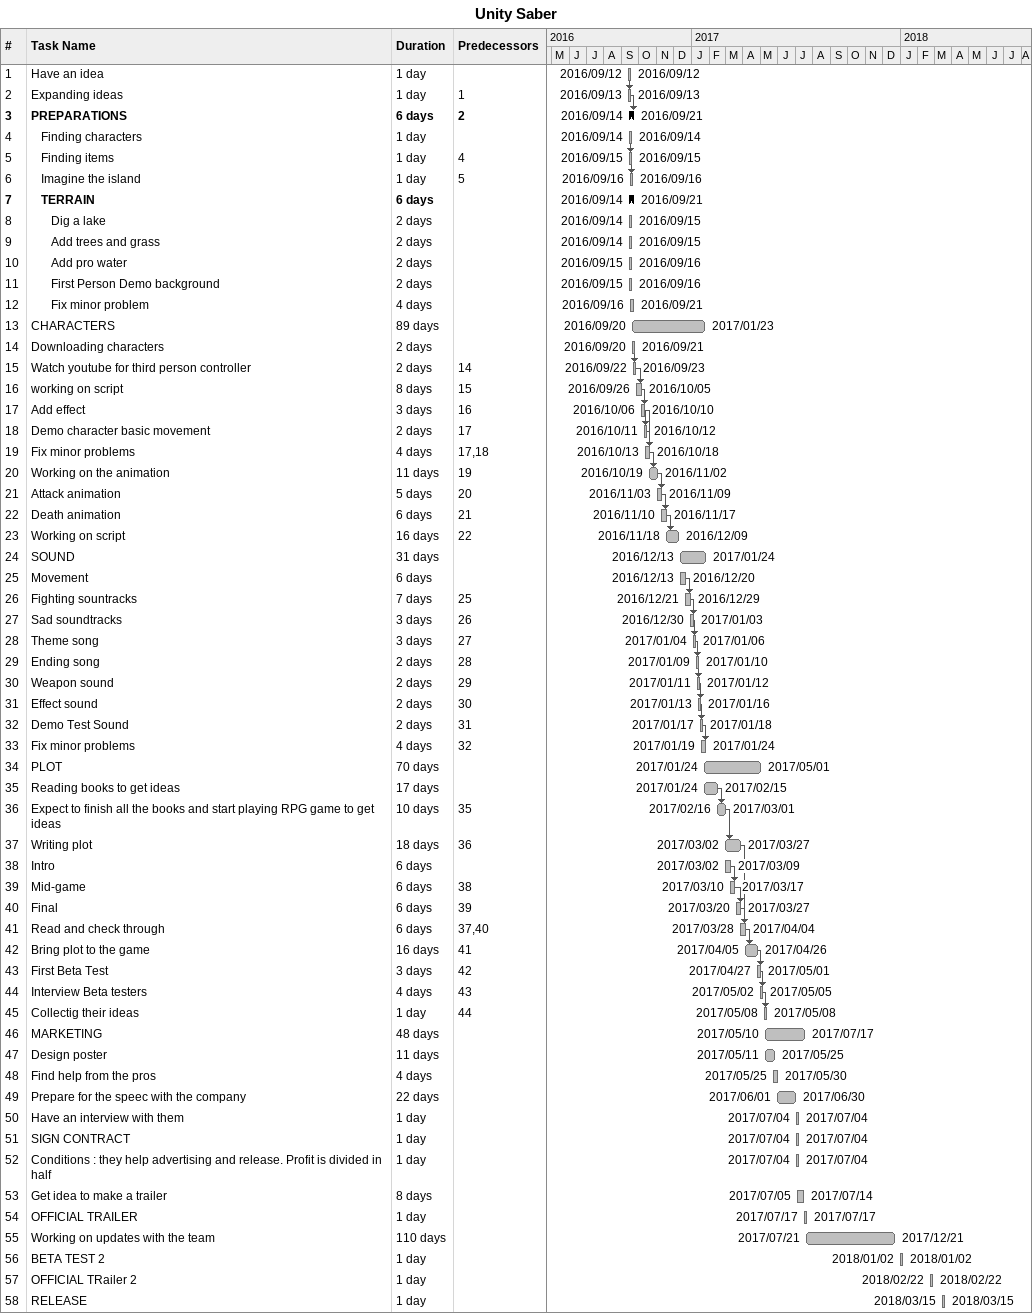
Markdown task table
Unity Saber

| ID | Level | Task | Duration | Start | Finish | Predecessors |
|---|---|---|---|---|---|---|
| 1 | 1 | Have an idea | 1d | 2016-09-12 | 2016-09-12 |  |
| 2 | 1 | Expanding ideas | 1d | 2016-09-13 | 2016-09-13 | 1 |
| 3 | 1 | **PREPARATIONS** | 6d | 2016-09-14 | 2016-09-21 | 2 |
| 4 | 2 | Finding characters | 1d | 2016-09-14 | 2016-09-14 |  |
| 5 | 2 | Finding items | 1d | 2016-09-15 | 2016-09-15 | 4 |
| 6 | 2 | Imagine the island | 1d | 2016-09-16 | 2016-09-16 | 5 |
| 7 | 2 | **TERRAIN** | 6d | 2016-09-14 | 2016-09-21 |  |
| 8 | 3 | Dig a lake | 2d | 2016-09-14 | 2016-09-15 |  |
| 9 | 3 | Add trees and grass | 2d | 2016-09-14 | 2016-09-15 |  |
| 10 | 3 | Add pro water | 2d | 2016-09-15 | 2016-09-16 |  |
| 11 | 3 | First Person Demo background | 2d | 2016-09-15 | 2016-09-16 |  |
| 12 | 3 | Fix minor problem | 4d | 2016-09-16 | 2016-09-21 |  |
| 13 | 1 | CHARACTERS | 89d | 2016-09-20 | 2017-01-23 |  |
| 14 | 1 | Downloading characters | 2d | 2016-09-20 | 2016-09-21 |  |
| 15 | 1 | Watch youtube for third person controller | 2d | 2016-09-22 | 2016-09-23 | 14 |
| 16 | 1 | working on script | 8d | 2016-09-26 | 2016-10-05 | 15 |
| 17 | 1 | Add effect | 3d | 2016-10-06 | 2016-10-10 | 16 |
| 18 | 1 | Demo character basic movement | 2d | 2016-10-11 | 2016-10-12 | 17 |
| 19 | 1 | Fix minor problems | 4d | 2016-10-13 | 2016-10-18 | 17, 18 |
| 20 | 1 | Working on the animation | 11d | 2016-10-19 | 2016-11-02 | 19 |
| 21 | 1 | Attack animation | 5d | 2016-11-03 | 2016-11-09 | 20 |
| 22 | 1 | Death animation | 6d | 2016-11-10 | 2016-11-17 | 21 |
| 23 | 1 | Working on script | 16d | 2016-11-18 | 2016-12-09 | 22 |
| 24 | 1 | SOUND | 31d | 2016-12-13 | 2017-01-24 |  |
| 25 | 1 | Movement | 6d | 2016-12-13 | 2016-12-20 |  |
| 26 | 1 | Fighting sountracks | 7d | 2016-12-21 | 2016-12-29 | 25 |
| 27 | 1 | Sad soundtracks | 3d | 2016-12-30 | 2017-01-03 | 26 |
| 28 | 1 | Theme song | 3d | 2017-01-04 | 2017-01-06 | 27 |
| 29 | 1 | Ending song | 2d | 2017-01-09 | 2017-01-10 | 28 |
| 30 | 1 | Weapon sound | 2d | 2017-01-11 | 2017-01-12 | 29 |
| 31 | 1 | Effect sound | 2d | 2017-01-13 | 2017-01-16 | 30 |
| 32 | 1 | Demo Test Sound | 2d | 2017-01-17 | 2017-01-18 | 31 |
| 33 | 1 | Fix minor problems | 4d | 2017-01-19 | 2017-01-24 | 32 |
| 34 | 1 | PLOT | 70d | 2017-01-24 | 2017-05-01 |  |
| 35 | 1 | Reading books to get ideas | 17d | 2017-01-24 | 2017-02-15 |  |
| 36 | 1 | Expect to finish all the books and start playing RPG game to get ideas | 10d | 2017-02-16 | 2017-03-01 | 35 |
| 37 | 1 | Writing plot | 18d | 2017-03-02 | 2017-03-27 | 36 |
| 38 | 1 | Intro | 6d | 2017-03-02 | 2017-03-09 |  |
| 39 | 1 | Mid-game | 6d | 2017-03-10 | 2017-03-17 | 38 |
| 40 | 1 | Final | 6d | 2017-03-20 | 2017-03-27 | 39 |
| 41 | 1 | Read and check through | 6d | 2017-03-28 | 2017-04-04 | 37, 40 |
| 42 | 1 | Bring plot to the game | 16d | 2017-04-05 | 2017-04-26 | 41 |
| 43 | 1 | First Beta Test | 3d | 2017-04-27 | 2017-05-01 | 42 |
| 44 | 1 | Interview Beta testers | 4d | 2017-05-02 | 2017-05-05 | 43 |
| 45 | 1 | Collectig their ideas | 1d | 2017-05-08 | 2017-05-08 | 44 |
| 46 | 1 | MARKETING | 48d | 2017-05-10 | 2017-07-17 |  |
| 47 | 1 | Design poster | 11d | 2017-05-11 | 2017-05-25 |  |
| 48 | 1 | Find help from the pros | 4d | 2017-05-25 | 2017-05-30 |  |
| 49 | 1 | Prepare for the speec with the company | 22d | 2017-06-01 | 2017-06-30 |  |
| 50 | 1 | Have an interview with them | 1d | 2017-07-04 | 2017-07-04 |  |
| 51 | 1 | SIGN CONTRACT | 1d | 2017-07-04 | 2017-07-04 |  |
| 52 | 1 | Conditions : they help advertising and release. Profit is divided in half | 1d | 2017-07-04 | 2017-07-04 |  |
| 53 | 1 | Get idea to make a trailer | 8d | 2017-07-05 | 2017-07-14 |  |
| 54 | 1 | OFFICIAL TRAILER | 1d | 2017-07-17 | 2017-07-17 |  |
| 55 | 1 | Working on updates with the team | 110d | 2017-07-21 | 2017-12-21 |  |
| 56 | 1 | BETA TEST 2 | 1d | 2018-01-02 | 2018-01-02 |  |
| 57 | 1 | OFFICIAL TRailer 2 | 1d | 2018-02-22 | 2018-02-22 |  |
| 58 | 1 | RELEASE | 1d | 2018-03-15 | 2018-03-15 |  |
